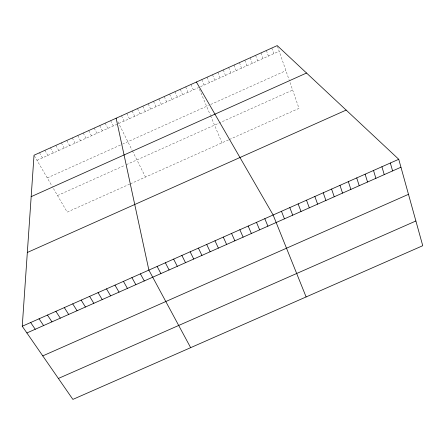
<?xml version="1.0" encoding="UTF-8"?>
<svg xmlns="http://www.w3.org/2000/svg" width="445" height="445" viewBox="0 0 445 445"><rect width="100%" height="100%" fill="white"/><g stroke="black" fill="none" stroke-linecap="round" stroke-linejoin="round"><path stroke-width="0.33" stroke-dasharray="2.23 1.67" d="M36.996 160.322L116.94 124.311M118.765 123.488L198.687 87.481M200.472 86.68L279.171 51.231M47.259 177.928L120.662 144.936M122.458 144.124L208.366 105.515M210.708 104.458L285.913 70.655M57.522 195.527L125.123 165.206M126.302 164.678L292.643 90.074M129.773 184.096L67.189 212.109L52.432 186.794M130.357 183.835L228.802 139.775M229.37 139.519L298.99 108.358L289.306 80.439M34.354 155.789L52.11 186.244M39.483 152.763L42.431 157.875M44.939 150.299L47.865 155.422M50.402 147.84L53.305 152.974M55.864 145.376L58.746 150.521M61.327 142.912L64.191 148.074M66.8 140.448L69.637 145.621M72.268 137.983L75.083 143.162M77.742 135.514L80.534 140.709M83.221 133.044L85.985 138.25M88.7 130.574L91.442 135.792M94.179 128.104L96.904 133.333M99.663 125.635L102.367 130.875M105.153 123.159L107.829 128.416M110.644 120.684L113.297 125.952M117.886 121.73L132.132 150.31M132.421 150.877L145.476 177.071M121.468 115.806L124.077 121.096M126.803 113.403L129.389 118.704M132.143 110.994L134.707 116.306M137.483 108.586L140.025 113.909M142.823 106.177L145.343 111.511M148.168 103.768L150.666 109.114M153.519 101.36L155.995 106.717M158.871 98.946L161.324 104.319M164.222 96.532L166.653 101.916M169.578 94.117L171.987 99.513M174.935 91.703L177.321 97.11M180.297 89.289L182.661 94.707M185.66 86.87L188.001 92.299M191.027 84.45L193.341 89.89M199.438 89.267L210.346 115.188M210.596 115.778L221.977 142.828M201.763 79.611L204.038 85.073M207.136 77.191L209.389 82.664M212.515 74.766L214.74 80.256M217.894 72.34L220.097 77.842M223.273 69.915L225.454 75.427M228.658 67.49L230.816 73.013M234.042 65.065L236.178 70.599M239.432 62.634L241.546 68.18M244.822 60.203L246.914 65.76M250.218 57.772L252.282 63.34M255.614 55.341L257.655 60.92M261.009 52.911L263.028 58.501M266.41 50.474L268.407 56.076M271.812 48.038L273.792 53.656M277.435 46.224L289.094 79.827"/><path stroke-width="0.67" d="M22.25 326.252L34.026 155.222L277.218 45.601L398.748 159.282L422.75 245.707L72.88 399.399L22.25 326.252L398.748 159.282M31.172 196.662L306.544 73.03M27.329 252.476L346.16 110.087M26.895 332.96L400.956 167.22M42.77 355.894L408.482 194.326M58.39 378.456L415.886 220.987M30.649 322.525L35.238 329.261M39.054 318.798L43.593 325.562M47.465 315.066L51.948 321.857M55.881 311.333L60.309 318.153M64.302 307.601L68.68 314.443M72.735 303.863L77.057 310.732M81.168 300.119L85.44 307.022M89.612 296.376L93.828 303.301M98.061 292.632L102.222 299.585M106.516 288.877L110.621 295.864M114.977 285.128L119.026 292.137M196.395 82.03L273.135 214.985L306.116 296.943M123.443 281.373L127.437 288.41M131.915 277.613L135.859 284.678M140.392 273.853L144.28 280.945M190.649 347.667L148.88 270.093L116.134 118.209M157.124 266.438L160.901 273.58M165.368 262.778L169.094 269.954M173.622 259.118L177.299 266.316M181.883 255.458L185.504 262.684M190.148 251.787L193.714 259.04M198.42 248.121L201.935 255.402M206.703 244.45L210.157 251.759M214.985 240.778L218.389 248.11M223.273 237.102L226.627 244.461M231.567 233.419L234.865 240.812M239.872 229.737L243.115 237.157M248.177 226.054L251.369 233.497M256.492 222.367L259.63 229.837M264.814 218.679L267.896 226.177M281.468 211.292L284.444 218.84M289.806 207.593L292.727 215.174M298.15 203.893L301.015 211.497M306.499 200.189L309.308 207.826M314.86 196.484L317.613 204.144M323.22 192.774L325.918 200.467M331.586 189.064L334.234 196.779M339.963 185.354L342.55 193.097M348.34 181.638L350.877 189.409M356.729 177.917L359.21 185.715M365.123 174.195L367.548 182.022M373.516 170.468L375.886 178.323M381.921 166.742L384.235 174.624M390.332 163.015L392.596 170.924"/></g></svg>
